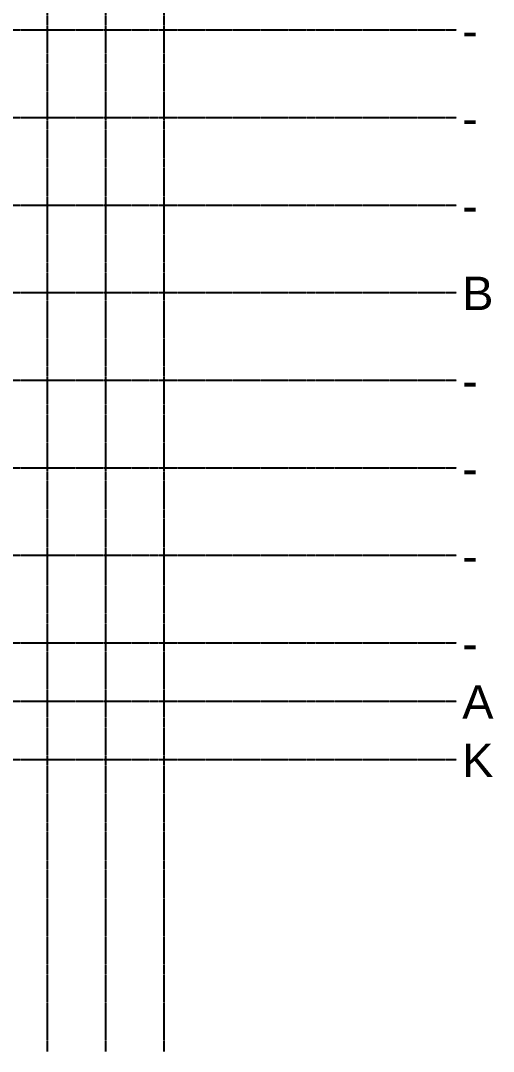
# Model space of a CAD drawing. Header units: millimetres. Extents: x -57554 to 16546, y 2142 to 98430.
# Drawn here: x 11336 to 15381, y 28847 to 37677 of the extents above; entities that cross this region are included whole.
import ezdxf

# ---------------------------------------------------------------- set-up
doc = ezdxf.new("R2010")
doc.units = ezdxf.units.MM
doc.linetypes.add('DXK_LINE_DOT3', pattern=[5.9187, 2.979, -0.9799, 0.9799, -0.9799])
doc.styles.add('Arial', font='ARIAL.TTF', dxfattribs={"height": 0.2})

msp = doc.modelspace()

# ---------------------------------------------------------------- linework, layer by layer
at = {"color": 1, "linetype": 'DXK_LINE_DOT3'}
for p, q in [((11565.2, 28847.3), (11565.2, 41847.3)), ((12065.2, 28847.3), (12065.2, 41847.3)), ((12565.2, 28847.3), (12565.2, 41847.3)), ((-6934.8, 37597.3), (15065.2, 37597.3)), ((-6934.8, 36847.3), (15065.2, 36847.3)), ((-6934.8, 36097.3), (15065.2, 36097.3)), ((-6934.8, 35347.3), (15065.2, 35347.3)), ((-6934.8, 34597.3), (15065.2, 34597.3)), ((-6934.8, 33847.3), (15065.2, 33847.3)), ((-6934.8, 33097.3), (15065.2, 33097.3)), ((-6934.8, 32347.3), (15065.2, 32347.3)), ((-6934.8, 31847.3), (15065.2, 31847.3)), ((-6934.8, 31347.3), (15065.2, 31347.3))]:
    msp.add_line(p, q, dxfattribs=at)

# ---------------------------------------------------------------- texts
at = {"color": 5, "linetype": 'Continuous', "style": 'Arial'}
for s, p in [('-', (15115.2, 37447.3)), ('-', (15115.2, 36697.3)), ('-', (15115.2, 35947.3)), ('B', (15115.2, 35197.3)), ('-', (15115.2, 34447.3)), ('-', (15115.2, 33697.3)), ('-', (15115.2, 32947.3)), ('-', (15115.2, 32197.3)), ('A', (15115.2, 31697.3)), ('K', (15115.2, 31197.3))]:
    msp.add_text(s, height=286.5, dxfattribs=at).set_placement(p)

doc.saveas('drawing.dxf')
